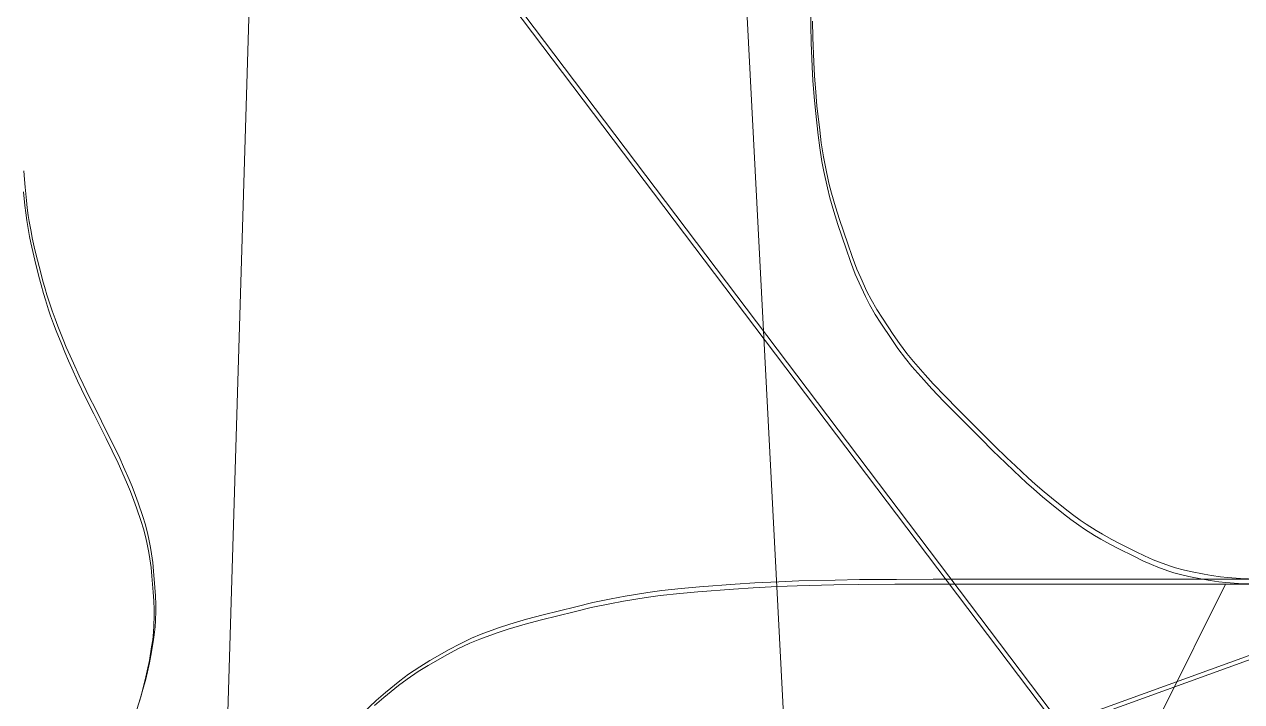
# Model space of a CAD drawing. Header units: metres. Extents: x -1097 to 1588, y -673 to 884.
# Drawn here: x 721.9 to 837.5, y 537.8 to 602.1 of the extents above; entities that cross this region are included whole.
import ezdxf

# ---------------------------------------------------------------- set-up
doc = ezdxf.new("R2010")
doc.units = ezdxf.units.M
for name, color, linetype, lineweight, plot in [('CRECIDA_Q100', 5, 'Continuous', 0, False), ('TERRENO', 188, 'Continuous', 0, False), ('VISTA LEJOS', 7, 'Continuous', 0, False)]:
    doc.layers.add(name, color=color, linetype=linetype, lineweight=lineweight, plot=plot)

msp = doc.modelspace()

# ---------------------------------------------------------------- linework, layer by layer
at = {"layer": 'CRECIDA_Q100'}
msp.add_lwpolyline([(716, 472.8), (722, 472.8), (728, 472.8), (734, 490.51), (740, 497.02), (746, 694.8), (752, 694.8), (758, 694.8), (764, 692.07), (770, 692.07), (776, 661.18), (782, 656.37), (788, 652.05), (794, 536.53), (800, 536.53), (806, 536.53), (812, 536.53), (818, 536.72), (824, 536.85), (830, 536.91), (836, 548.93), (842, 549.07)], dxfattribs=at)
at = {"layer": 'TERRENO'}
for points in [[(796.58, 604.27), (796.61, 601.94), (796.65, 600.38), (796.73, 598.05), (796.8, 596.75), (796.91, 595.2), (797.04, 593.9), (797.3, 591.57), (797.45, 590.36), (797.65, 589.06), (797.84, 588.11), (798.18, 586.56), (798.42, 585.61), (798.8, 584.31), (799.18, 583.1), (799.96, 580.77), (800.37, 579.59), (800.83, 578.38), (801.19, 577.54), (801.79, 576.25), (802.18, 575.5), (802.72, 574.55), (803.25, 573.71), (804.29, 572.16), (804.87, 571.32), (805.59, 570.37), (806.21, 569.62), (807.33, 568.33), (808.09, 567.49), (809.24, 566.28), (810.4, 565.1), (812.74, 562.77), (813.91, 561.61), (815.09, 560.45), (815.88, 559.7), (817.09, 558.57), (817.78, 557.96), (818.61, 557.24), (819.32, 556.65), (820.62, 555.62), (821.3, 555.09), (822.05, 554.54), (822.61, 554.16), (823.56, 553.55), (824.16, 553.2), (825, 552.74), (825.79, 552.32), (827.35, 551.55), (828.14, 551.16), (828.98, 550.79), (829.57, 550.55), (830.52, 550.2), (831.09, 550.02), (831.84, 549.82), (832.52, 549.66), (833.82, 549.4), (834.53, 549.28), (835.36, 549.16), (836.04, 549.1), (837.25, 549.01), (838.05, 548.97)], [(721.8, 586.18), (721.93, 584.89), (722.01, 584.21), (722.11, 583.46), (722.2, 582.89), (722.37, 581.94), (722.49, 581.34), (722.68, 580.51), (722.87, 579.71), (723.26, 578.16), (723.47, 577.36), (723.7, 576.53), (723.88, 575.93), (724.18, 574.98), (724.37, 574.41), (724.64, 573.66), (724.91, 572.98), (725.43, 571.69), (725.72, 570.98), (726.08, 570.14), (726.39, 569.46), (726.95, 568.25), (727.33, 567.45), (727.9, 566.27), (728.48, 565.1), (729.65, 562.77), (730.23, 561.6), (730.8, 560.42), (731.16, 559.62), (731.69, 558.41), (731.98, 557.73), (732.3, 556.89), (732.55, 556.18), (732.98, 554.89), (733.2, 554.2), (733.4, 553.46), (733.53, 552.89), (733.72, 551.94), (733.82, 551.34), (733.92, 550.51), (734, 549.71), (734.13, 548.16), (734.19, 547.36), (734.22, 546.52), (734.22, 545.93), (734.19, 544.98), (734.16, 544.41), (734.08, 543.66), (733.98, 542.98), (733.76, 541.69), (733.63, 540.98), (733.44, 540.14), (733.27, 539.46), (732.94, 538.25), (732.71, 537.45)], [(838.67, 548.93), (837.23, 548.93), (835.8, 548.93), (832.94, 548.93), (831.31, 548.93), (829.27, 548.93), (827.49, 548.93), (824.21, 548.93), (821.97, 548.93), (818.54, 548.93), (815.07, 548.93), (808.07, 548.93), (804.58, 548.92), (801.09, 548.9), (798.78, 548.86), (795.32, 548.77), (793.41, 548.7), (791.14, 548.59), (789.25, 548.46), (785.88, 548.2), (784.15, 548.05), (782.3, 547.85), (780.97, 547.67), (778.81, 547.32), (777.5, 547.08), (775.75, 546.71), (774.12, 546.32), (771.01, 545.55), (769.45, 545.13), (767.86, 544.67), (766.79, 544.32), (765.15, 543.71), (764.22, 543.33), (763.06, 542.78), (762.08, 542.25), (760.26, 541.22), (759.3, 540.63), (758.24, 539.91), (757.42, 539.3), (756.04, 538.17), (755.16, 537.41)]]:
    msp.add_lwpolyline(points, dxfattribs=at)
at = {"layer": 'VISTA LEJOS'}
for points in [[(603.72, 821.29), (820.17, 535.21)], [(820.17, 535.21), (603.72, 821.29)], [(603.87, 821.76), (820.32, 535.68)], [(820.32, 535.68), (603.87, 821.76)], [(796.58, 604.27), (796.61, 601.94), (796.65, 600.38), (796.73, 598.05), (796.8, 596.75), (796.91, 595.2), (797.04, 593.9), (797.3, 591.57), (797.45, 590.36), (797.65, 589.06), (797.84, 588.11), (798.18, 586.56), (798.42, 585.61), (798.8, 584.31), (799.18, 583.1), (799.96, 580.77), (800.37, 579.59), (800.83, 578.38), (801.19, 577.54), (801.79, 576.25), (802.18, 575.5), (802.72, 574.55), (803.25, 573.71), (804.29, 572.16), (804.87, 571.32), (805.59, 570.37), (806.21, 569.62), (807.33, 568.33), (808.09, 567.49), (809.24, 566.28), (810.4, 565.1), (812.74, 562.77), (813.91, 561.61), (815.09, 560.45), (815.88, 559.7), (817.09, 558.57), (817.78, 557.96), (818.61, 557.24), (819.32, 556.65), (820.62, 555.62), (821.3, 555.09), (822.05, 554.54), (822.61, 554.16), (823.56, 553.55), (824.16, 553.2), (825, 552.74), (825.79, 552.32), (827.35, 551.55), (828.14, 551.16), (828.98, 550.79), (829.57, 550.55), (830.52, 550.2), (831.09, 550.02), (831.84, 549.82), (832.52, 549.66), (833.82, 549.4), (834.53, 549.28), (835.36, 549.16), (836.04, 549.1), (837.25, 549.01), (838.05, 548.97)], [(796.76, 602.41), (796.8, 600.85), (796.88, 598.52), (796.95, 597.22), (797.07, 595.67), (797.19, 594.37), (797.45, 592.04), (797.6, 590.83), (797.8, 589.53), (797.99, 588.58), (798.33, 587.03), (798.57, 586.08), (798.95, 584.78), (799.33, 583.57), (800.11, 581.24), (800.52, 580.06), (800.98, 578.85), (801.34, 578.01), (801.94, 576.72), (802.33, 575.97), (802.87, 575.02), (803.4, 574.18), (804.44, 572.63), (805.02, 571.79), (805.74, 570.84), (806.36, 570.09), (807.48, 568.8), (808.24, 567.96), (809.39, 566.75), (810.55, 565.57), (812.89, 563.24), (814.06, 562.08), (815.24, 560.92), (816.04, 560.17), (817.24, 559.04), (817.93, 558.43), (818.76, 557.71), (819.47, 557.12), (820.77, 556.09), (821.45, 555.56), (822.2, 555.01), (822.77, 554.63), (823.72, 554.02), (824.31, 553.67), (825.15, 553.21), (825.94, 552.79), (827.5, 552.02), (828.29, 551.63), (829.13, 551.26), (829.73, 551.02), (830.68, 550.67), (831.24, 550.49), (831.99, 550.29), (832.67, 550.13), (833.97, 549.87), (834.68, 549.75), (835.51, 549.63), (836.2, 549.57), (837.41, 549.48), (838.2, 549.44)], [(996.13, 599.32), (820.32, 535.68)], [(995.98, 598.85), (820.17, 535.21)], [(721.83, 588.2), (721.89, 587.36), (721.95, 586.65), (722.08, 585.36), (722.16, 584.67), (722.26, 583.93), (722.35, 583.36), (722.52, 582.41), (722.64, 581.81), (722.83, 580.98), (723.02, 580.18), (723.41, 578.63), (723.62, 577.83), (723.85, 576.99), (724.03, 576.4), (724.33, 575.45), (724.52, 574.88), (724.8, 574.13), (725.06, 573.45), (725.58, 572.16), (725.87, 571.45), (726.23, 570.61), (726.54, 569.93), (727.1, 568.72), (727.48, 567.92), (728.05, 566.74), (728.64, 565.57), (729.8, 563.24), (730.38, 562.07), (730.95, 560.89), (731.31, 560.09), (731.85, 558.88), (732.13, 558.2), (732.45, 557.36), (732.7, 556.65), (733.13, 555.36), (733.35, 554.67), (733.55, 553.93), (733.69, 553.36), (733.87, 552.41), (733.97, 551.81), (734.08, 550.98), (734.15, 550.18), (734.28, 548.63), (734.34, 547.83), (734.37, 546.99), (734.37, 546.4), (734.34, 545.45), (734.31, 544.88), (734.23, 544.13), (734.13, 543.45), (733.91, 542.16), (733.78, 541.45), (733.6, 540.61), (733.42, 539.93), (733.09, 538.72), (732.86, 537.92), (732.49, 536.74)], [(721.8, 586.18), (721.93, 584.89), (722.01, 584.21), (722.11, 583.46), (722.2, 582.89), (722.37, 581.94), (722.49, 581.34), (722.68, 580.51), (722.87, 579.71), (723.26, 578.16), (723.47, 577.36), (723.7, 576.53), (723.88, 575.93), (724.18, 574.98), (724.37, 574.41), (724.64, 573.66), (724.91, 572.98), (725.43, 571.69), (725.72, 570.98), (726.08, 570.14), (726.39, 569.46), (726.95, 568.25), (727.33, 567.45), (727.9, 566.27), (728.48, 565.1), (729.65, 562.77), (730.23, 561.6), (730.8, 560.42), (731.16, 559.62), (731.69, 558.41), (731.98, 557.73), (732.3, 556.89), (732.55, 556.18), (732.98, 554.89), (733.2, 554.2), (733.4, 553.46), (733.53, 552.89), (733.72, 551.94), (733.82, 551.34), (733.92, 550.51), (734, 549.71), (734.13, 548.16), (734.19, 547.36), (734.22, 546.52), (734.22, 545.93), (734.19, 544.98), (734.16, 544.41), (734.08, 543.66), (733.98, 542.98), (733.76, 541.69), (733.63, 540.98), (733.44, 540.14), (733.27, 539.46), (732.94, 538.25), (732.71, 537.45)], [(838.82, 549.4), (837.38, 549.4), (835.95, 549.4), (833.09, 549.4), (831.46, 549.4), (829.42, 549.4), (827.64, 549.4), (824.36, 549.4), (822.12, 549.4), (818.69, 549.4), (815.22, 549.4), (808.22, 549.4), (804.73, 549.39), (801.24, 549.37), (798.93, 549.33), (795.47, 549.24), (793.56, 549.17), (791.29, 549.06), (789.4, 548.93), (786.03, 548.67), (784.3, 548.52), (782.45, 548.32), (781.12, 548.14), (778.96, 547.79), (777.65, 547.55), (775.9, 547.18), (774.27, 546.79), (771.16, 546.01), (769.6, 545.6), (768.02, 545.14), (766.94, 544.79), (765.3, 544.18), (764.37, 543.8), (763.22, 543.25), (762.23, 542.72), (760.41, 541.69), (759.45, 541.1), (758.39, 540.38), (757.57, 539.77), (756.19, 538.64), (755.31, 537.88), (754.08, 536.73)], [(838.67, 548.93), (837.23, 548.93), (835.8, 548.93), (832.94, 548.93), (831.31, 548.93), (829.27, 548.93), (827.49, 548.93), (824.21, 548.93), (821.97, 548.93), (818.54, 548.93), (815.07, 548.93), (808.07, 548.93), (804.58, 548.92), (801.09, 548.9), (798.78, 548.86), (795.32, 548.77), (793.41, 548.7), (791.14, 548.59), (789.25, 548.46), (785.88, 548.2), (784.15, 548.05), (782.3, 547.85), (780.97, 547.67), (778.81, 547.32), (777.5, 547.08), (775.75, 546.71), (774.12, 546.32), (771.01, 545.55), (769.45, 545.13), (767.86, 544.67), (766.79, 544.32), (765.15, 543.71), (764.22, 543.33), (763.06, 542.78), (762.08, 542.25), (760.26, 541.22), (759.3, 540.63), (758.24, 539.91), (757.42, 539.3), (756.04, 538.17), (755.16, 537.41)]]:
    msp.add_lwpolyline(points, dxfattribs=at)

doc.saveas('drawing.dxf')
